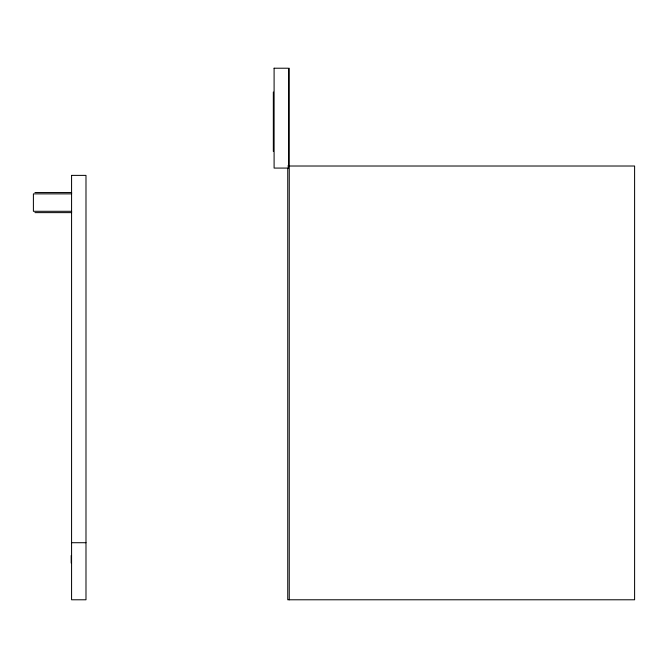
<?xml version="1.0" encoding="UTF-8"?>
<svg xmlns="http://www.w3.org/2000/svg" width="668" height="668" viewBox="0 0 668 668"><rect width="100%" height="100%" fill="white"/><g stroke="black" fill="none" stroke-linecap="round" stroke-linejoin="round"><path stroke-width="1" d="M71.2 563.082L71.2 555.5M273.337 151.436L273.337 92.009M287.749 168.102L287.749 599.78L634.6 599.78L634.6 166.015L287.749 166.015M289.261 599.78L289.261 68.219M34.936 192.543L71.576 192.543L71.576 193.87L33.4 193.87L33.4 211.297L71.576 211.297L71.576 212.624L34.936 212.624M71.576 542.717L85.988 542.717M71.576 175.383L71.576 599.78L85.988 599.78L85.988 175.383L71.576 175.383M274.097 68.219L274.097 168.077L288.501 168.077L288.501 68.219L274.097 68.219"/></g></svg>
